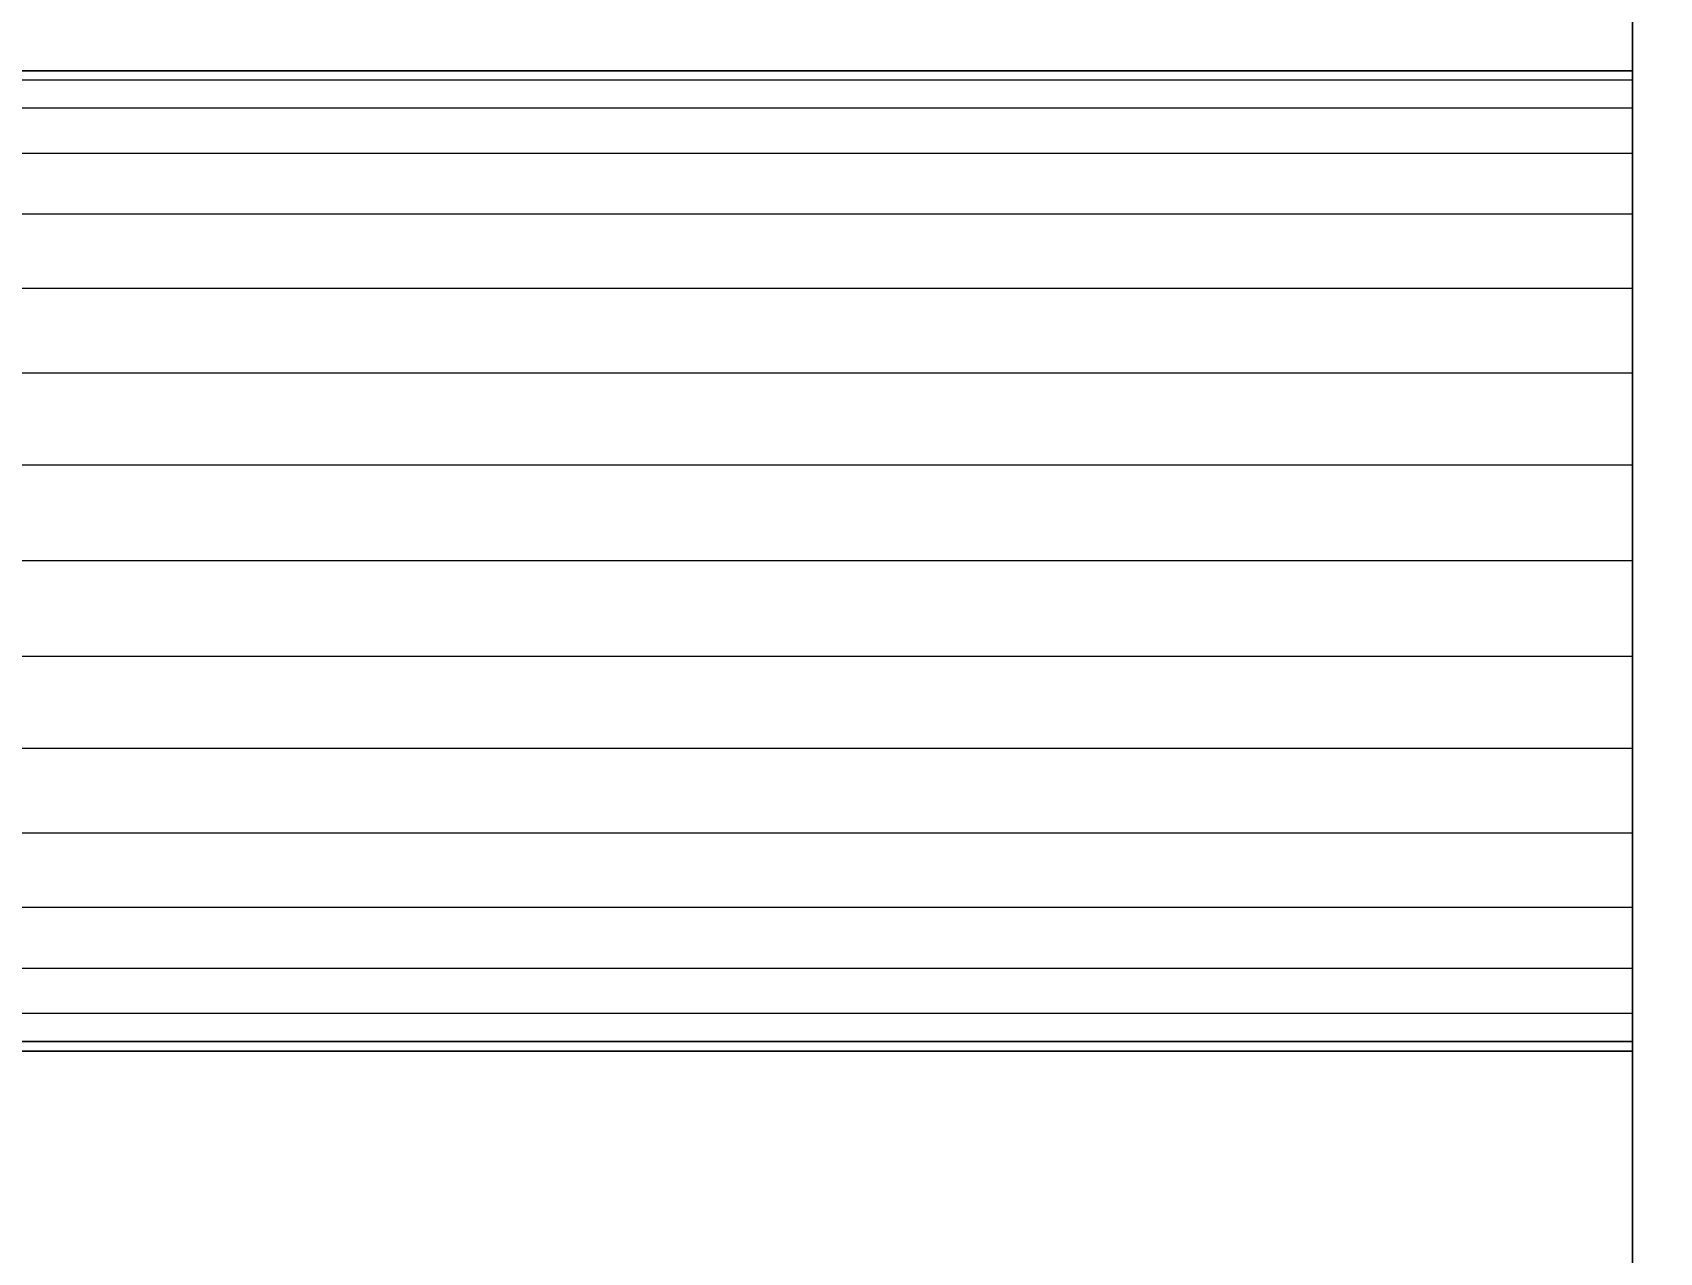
# Model space of a CAD drawing. Header units: millimetres. Extents: x -22443 to 8019, y 3751 to 17584.
# Drawn here: x -19272.19 to -19238.07, y 13765.42 to 13790.99 of the extents above; entities that cross this region are included whole.
import ezdxf

# ---------------------------------------------------------------- set-up
doc = ezdxf.new("R2010")
doc.units = ezdxf.units.MM
for name, color, linetype, lineweight in [('A-ANNO-DIMS', 211, 'Continuous', 9), ('A-ANNO-DIMS-50', 211, 'Continuous', 9), ('A-GENM', 13, 'Continuous', 18)]:
    doc.layers.add(name, color=color, linetype=linetype, lineweight=lineweight)
doc.styles.add('Arial', font='arial.ttf', dxfattribs={"height": 125})
doc.dimstyles.new('Diagonal_-_2_5mm_Arial', dxfattribs={"dimscale": 304.8, "dimtxt": 127.532425, "dimasz": 0.492126, "dimexe": 0.393701, "dimexo": 0.246063, "dimgap": 0.287073, "dimtad": 1, "dimdec": 0, "dimzin": 0, "dimdsep": 46, "dimtxsty": 'Arial', "dimblk1": 'OBLIQUE', "dimblk2": 'OBLIQUE', "dimsah": 1, "dimcen": 0.09, "dimdle": 0.393701, "dimazin": 0, "dimtfac": 1, "dimtdec": 4, "dimtix": 1, "dimtmove": 0, "dimatfit": 3, "dimfxl": 1, "dimtvp": 1, "dimtolj": 1, "dimtzin": 0, "dimarcsym": 2})

# ---------------------------------------------------------------- blocks, each defined once
blk = doc.blocks.new('Nevera autoservicio 1_34m - Nevera autoservicio 1_34m-502275-Level 1')
at = {"layer": 'A-GENM'}
for p, q in [((404.102, 673.31), (404.102, -581.966)), ((404.102, -581.966), (404.102, 673.31)), ((404.102, -581.966), (404.102, 673.31)), ((404.102, -581.966), (404.102, 673.31)), ((404.102, -540.148), (404.102, 501.905)), ((404.102, -379.832), (404.102, -406.552)), ((404.102, -396.275), (205.269, -396.275)), ((404.102, -396.275), (205.269, -396.275)), ((404.102, -396.275), (205.269, -396.275)), ((205.269, -396.275), (404.102, -396.275)), ((404.102, -396.275), (205.269, -396.275)), ((404.102, -396.275), (205.269, -396.275)), ((404.102, -396.275), (205.269, -396.275)), ((404.102, -396.275), (205.269, -396.275)), ((205.269, -396.275), (404.102, -396.275)), ((404.102, -396.275), (205.269, -396.275)), ((404.102, -396.275), (205.269, -396.275)), ((404.102, -396.275), (205.269, -396.275)), ((404.102, -396.456), (404.102, -396.275)), ((404.102, -396.275), (404.102, -396.472)), ((404.102, -396.472), (404.102, -396.275)), ((404.102, -396.373), (404.102, -396.275)), ((404.102, -396.472), (404.102, -396.275)), ((404.102, -396.275), (404.102, -396.472)), ((404.102, -396.472), (404.102, -396.275)), ((404.102, -396.275), (404.102, -396.472)), ((404.102, -396.373), (404.102, -396.275)), ((404.102, -396.275), (404.102, -396.472)), ((404.102, -396.373), (404.102, -396.275)), ((404.102, -396.275), (404.102, -396.472)), ((404.102, -396.472), (404.102, -396.275)), ((404.102, -396.275), (404.102, -396.456)), ((404.102, -396.373), (404.102, -396.275)), ((404.102, -396.373), (404.102, -396.275)), ((404.102, -396.373), (404.102, -396.275)), ((404.102, -396.472), (404.102, -396.275)), ((404.102, -396.472), (404.102, -396.275)), ((404.102, -396.472), (404.102, -396.275)), ((404.102, -396.472), (404.102, -396.275)), ((404.102, -396.472), (404.102, -396.275)), ((404.102, -396.275), (404.102, -396.472)), ((404.102, -396.275), (404.102, -396.472)), ((404.102, -396.373), (404.102, -396.472)), ((404.102, -396.472), (404.102, -396.373)), ((404.102, -396.373), (404.102, -396.472)), ((404.102, -396.472), (404.102, -396.373)), ((404.102, -396.472), (404.102, -396.373)), ((404.102, -396.472), (404.102, -396.373)), ((404.102, -396.472), (205.269, -396.472)), ((404.102, -396.472), (205.269, -396.472)), ((404.102, -396.472), (205.269, -396.472)), ((404.102, -396.472), (205.269, -396.472)), ((404.102, -396.472), (205.269, -396.472)), ((404.102, -396.472), (205.269, -396.472)), ((404.102, -396.472), (205.269, -396.472)), ((404.102, -396.472), (205.269, -396.472)), ((404.102, -396.472), (205.269, -396.472)), ((404.102, -396.472), (205.269, -396.472)), ((404.102, -396.472), (205.269, -396.472)), ((404.102, -396.472), (205.269, -396.472)), ((404.102, -396.472), (205.269, -396.472)), ((404.102, -396.472), (205.269, -396.472)), ((404.102, -396.472), (205.269, -396.472)), ((404.102, -396.472), (205.269, -396.472)), ((404.102, -396.472), (205.269, -396.472)), ((404.102, -396.472), (205.269, -396.472)), ((404.102, -396.472), (205.269, -396.472)), ((404.102, -396.472), (205.269, -396.472)), ((404.102, -396.472), (205.269, -396.472)), ((404.102, -396.472), (205.269, -396.472)), ((404.102, -396.472), (205.269, -396.472)), ((404.102, -396.472), (205.269, -396.472)), ((404.102, -396.472), (404.102, -396.456)), ((404.102, -396.456), (404.102, -396.472)), ((404.102, -397.057), (404.102, -396.472)), ((404.102, -396.472), (404.102, -397.057)), ((404.102, -397.057), (404.102, -396.472)), ((404.102, -396.472), (404.102, -397.057)), ((404.102, -397.057), (404.102, -396.472)), ((404.102, -396.472), (404.102, -397.057)), ((404.102, -397.057), (404.102, -396.472)), ((404.102, -396.472), (404.102, -397.057)), ((404.102, -397.057), (404.102, -396.472)), ((404.102, -396.472), (404.102, -397.057)), ((404.102, -397.057), (404.102, -396.472)), ((404.102, -396.472), (404.102, -397.057)), ((404.102, -397.057), (404.102, -396.472)), ((404.102, -397.057), (404.102, -396.472)), ((404.102, -397.057), (404.102, -396.472)), ((404.102, -397.057), (404.102, -396.472)), ((404.102, -397.057), (404.102, -396.472)), ((404.102, -397.057), (404.102, -396.472)), ((404.102, -397.057), (404.102, -396.472)), ((404.102, -397.057), (404.102, -396.472)), ((404.102, -397.057), (404.102, -396.472)), ((404.102, -397.057), (404.102, -396.472)), ((404.102, -397.057), (404.102, -396.472)), ((404.102, -397.057), (404.102, -396.472)), ((404.102, -397.057), (205.269, -397.057)), ((404.102, -397.057), (205.269, -397.057)), ((404.102, -397.057), (205.269, -397.057)), ((404.102, -397.057), (205.269, -397.057)), ((404.102, -397.057), (205.269, -397.057)), ((404.102, -397.057), (205.269, -397.057)), ((404.102, -397.057), (205.269, -397.057)), ((404.102, -397.057), (205.269, -397.057)), ((404.102, -397.057), (205.269, -397.057)), ((404.102, -397.057), (205.269, -397.057)), ((404.102, -397.057), (205.269, -397.057)), ((404.102, -397.057), (205.269, -397.057)), ((404.102, -397.057), (205.269, -397.057)), ((404.102, -397.057), (205.269, -397.057)), ((404.102, -397.057), (205.269, -397.057)), ((404.102, -397.057), (205.269, -397.057)), ((404.102, -397.057), (205.269, -397.057)), ((404.102, -397.057), (205.269, -397.057)), ((404.102, -397.057), (205.269, -397.057)), ((404.102, -397.057), (205.269, -397.057)), ((404.102, -397.057), (205.269, -397.057)), ((404.102, -397.057), (205.269, -397.057)), ((404.102, -397.057), (205.269, -397.057)), ((404.102, -397.057), (205.269, -397.057)), ((404.102, -398.007), (404.102, -397.057)), ((404.102, -397.057), (404.102, -398.007)), ((404.102, -398.007), (404.102, -397.057)), ((404.102, -397.057), (404.102, -398.007)), ((404.102, -398.007), (404.102, -397.057)), ((404.102, -397.057), (404.102, -398.007)), ((404.102, -398.007), (404.102, -397.057)), ((404.102, -397.057), (404.102, -398.007)), ((404.102, -398.007), (404.102, -397.057)), ((404.102, -397.057), (404.102, -398.007)), ((404.102, -398.007), (404.102, -397.057)), ((404.102, -397.057), (404.102, -398.007)), ((404.102, -398.007), (404.102, -397.057)), ((404.102, -398.007), (404.102, -397.057)), ((404.102, -398.007), (404.102, -397.057)), ((404.102, -398.007), (404.102, -397.057)), ((404.102, -398.007), (404.102, -397.057)), ((404.102, -398.007), (404.102, -397.057)), ((404.102, -398.007), (404.102, -397.057)), ((404.102, -398.007), (404.102, -397.057)), ((404.102, -398.007), (404.102, -397.057)), ((404.102, -398.007), (404.102, -397.057)), ((404.102, -398.007), (404.102, -397.057)), ((404.102, -398.007), (404.102, -397.057)), ((404.102, -398.007), (205.269, -398.007)), ((404.102, -398.007), (205.269, -398.007)), ((404.102, -398.007), (205.269, -398.007)), ((404.102, -398.007), (205.269, -398.007)), ((404.102, -398.007), (205.269, -398.007)), ((404.102, -398.007), (205.269, -398.007)), ((404.102, -398.007), (205.269, -398.007)), ((404.102, -398.007), (205.269, -398.007)), ((404.102, -398.007), (205.269, -398.007)), ((404.102, -398.007), (205.269, -398.007)), ((404.102, -398.007), (205.269, -398.007)), ((404.102, -398.007), (205.269, -398.007)), ((404.102, -398.007), (205.269, -398.007)), ((404.102, -398.007), (205.269, -398.007)), ((404.102, -398.007), (205.269, -398.007)), ((404.102, -398.007), (205.269, -398.007)), ((404.102, -398.007), (205.269, -398.007)), ((404.102, -398.007), (205.269, -398.007)), ((404.102, -398.007), (205.269, -398.007)), ((404.102, -398.007), (205.269, -398.007)), ((404.102, -398.007), (205.269, -398.007)), ((404.102, -398.007), (205.269, -398.007)), ((404.102, -398.007), (205.269, -398.007)), ((404.102, -398.007), (205.269, -398.007)), ((404.102, -399.285), (404.102, -398.007)), ((404.102, -398.007), (404.102, -399.285)), ((404.102, -399.285), (404.102, -398.007)), ((404.102, -398.007), (404.102, -399.285)), ((404.102, -399.285), (404.102, -398.007)), ((404.102, -398.007), (404.102, -399.285)), ((404.102, -399.285), (404.102, -398.007)), ((404.102, -398.007), (404.102, -399.285)), ((404.102, -399.285), (404.102, -398.007)), ((404.102, -398.007), (404.102, -399.285)), ((404.102, -399.285), (404.102, -398.007)), ((404.102, -398.007), (404.102, -399.285)), ((404.102, -399.285), (404.102, -398.007)), ((404.102, -399.285), (404.102, -398.007)), ((404.102, -399.285), (404.102, -398.007)), ((404.102, -399.285), (404.102, -398.007)), ((404.102, -399.285), (404.102, -398.007)), ((404.102, -399.285), (404.102, -398.007)), ((404.102, -399.285), (404.102, -398.007)), ((404.102, -399.285), (404.102, -398.007)), ((404.102, -399.285), (404.102, -398.007)), ((404.102, -399.285), (404.102, -398.007)), ((404.102, -399.285), (404.102, -398.007)), ((404.102, -399.285), (404.102, -398.007)), ((404.102, -399.285), (205.269, -399.285)), ((404.102, -399.285), (205.269, -399.285)), ((404.102, -399.285), (205.269, -399.285)), ((404.102, -399.285), (205.269, -399.285)), ((404.102, -399.285), (205.269, -399.285)), ((404.102, -399.285), (205.269, -399.285)), ((404.102, -399.285), (205.269, -399.285)), ((404.102, -399.285), (205.269, -399.285)), ((404.102, -399.285), (205.269, -399.285)), ((404.102, -399.285), (205.269, -399.285)), ((404.102, -399.285), (205.269, -399.285)), ((404.102, -399.285), (205.269, -399.285)), ((404.102, -399.285), (205.269, -399.285)), ((404.102, -399.285), (205.269, -399.285)), ((404.102, -399.285), (205.269, -399.285)), ((404.102, -399.285), (205.269, -399.285)), ((404.102, -399.285), (205.269, -399.285)), ((404.102, -399.285), (205.269, -399.285)), ((404.102, -399.285), (205.269, -399.285)), ((404.102, -399.285), (205.269, -399.285)), ((404.102, -399.285), (205.269, -399.285)), ((404.102, -399.285), (205.269, -399.285)), ((404.102, -399.285), (205.269, -399.285)), ((404.102, -399.285), (205.269, -399.285)), ((404.102, -400.842), (404.102, -399.285)), ((404.102, -399.285), (404.102, -400.842)), ((404.102, -400.842), (404.102, -399.285)), ((404.102, -399.285), (404.102, -400.842)), ((404.102, -400.842), (404.102, -399.285)), ((404.102, -399.285), (404.102, -400.842)), ((404.102, -400.842), (404.102, -399.285)), ((404.102, -399.285), (404.102, -400.842)), ((404.102, -400.842), (404.102, -399.285)), ((404.102, -399.285), (404.102, -400.842)), ((404.102, -400.842), (404.102, -399.285)), ((404.102, -399.285), (404.102, -400.842)), ((404.102, -400.842), (404.102, -399.285)), ((404.102, -400.842), (404.102, -399.285)), ((404.102, -400.842), (404.102, -399.285)), ((404.102, -400.842), (404.102, -399.285)), ((404.102, -400.842), (404.102, -399.285)), ((404.102, -400.842), (404.102, -399.285)), ((404.102, -400.842), (404.102, -399.285)), ((404.102, -400.842), (404.102, -399.285)), ((404.102, -400.842), (404.102, -399.285)), ((404.102, -400.842), (404.102, -399.285)), ((404.102, -400.842), (404.102, -399.285)), ((404.102, -400.842), (404.102, -399.285)), ((404.102, -400.842), (205.269, -400.842)), ((404.102, -400.842), (205.269, -400.842)), ((404.102, -400.842), (205.269, -400.842)), ((404.102, -400.842), (205.269, -400.842)), ((404.102, -400.842), (205.269, -400.842)), ((404.102, -400.842), (205.269, -400.842)), ((404.102, -400.842), (205.269, -400.842)), ((404.102, -400.842), (205.269, -400.842)), ((404.102, -400.842), (205.269, -400.842)), ((404.102, -400.842), (205.269, -400.842)), ((404.102, -400.842), (205.269, -400.842)), ((404.102, -400.842), (205.269, -400.842)), ((404.102, -400.842), (205.269, -400.842)), ((404.102, -400.842), (205.269, -400.842)), ((404.102, -400.842), (205.269, -400.842)), ((404.102, -400.842), (205.269, -400.842)), ((404.102, -400.842), (205.269, -400.842)), ((404.102, -400.842), (205.269, -400.842)), ((404.102, -400.842), (205.269, -400.842)), ((404.102, -400.842), (205.269, -400.842)), ((404.102, -400.842), (205.269, -400.842)), ((404.102, -400.842), (205.269, -400.842)), ((404.102, -400.842), (205.269, -400.842)), ((404.102, -400.842), (205.269, -400.842)), ((404.102, -402.619), (404.102, -400.842)), ((404.102, -400.842), (404.102, -402.619)), ((404.102, -402.619), (404.102, -400.842)), ((404.102, -400.842), (404.102, -402.619)), ((404.102, -402.619), (404.102, -400.842)), ((404.102, -400.842), (404.102, -402.619)), ((404.102, -402.619), (404.102, -400.842)), ((404.102, -400.842), (404.102, -402.619)), ((404.102, -402.619), (404.102, -400.842)), ((404.102, -400.842), (404.102, -402.619)), ((404.102, -402.619), (404.102, -400.842)), ((404.102, -400.842), (404.102, -402.619)), ((404.102, -402.619), (404.102, -400.842)), ((404.102, -402.619), (404.102, -400.842)), ((404.102, -402.619), (404.102, -400.842)), ((404.102, -402.619), (404.102, -400.842)), ((404.102, -402.619), (404.102, -400.842)), ((404.102, -402.619), (404.102, -400.842)), ((404.102, -402.619), (404.102, -400.842)), ((404.102, -402.619), (404.102, -400.842)), ((404.102, -402.619), (404.102, -400.842)), ((404.102, -402.619), (404.102, -400.842)), ((404.102, -400.842), (404.102, -402.619)), ((404.102, -402.619), (404.102, -400.842)), ((404.102, -402.619), (205.269, -402.619)), ((404.102, -402.619), (205.269, -402.619)), ((404.102, -402.619), (205.269, -402.619)), ((404.102, -402.619), (205.269, -402.619)), ((404.102, -402.619), (205.269, -402.619)), ((404.102, -402.619), (205.269, -402.619)), ((404.102, -402.619), (205.269, -402.619)), ((404.102, -402.619), (205.269, -402.619)), ((404.102, -402.619), (205.269, -402.619)), ((404.102, -402.619), (205.269, -402.619)), ((404.102, -402.619), (205.269, -402.619)), ((404.102, -402.619), (205.269, -402.619)), ((404.102, -402.619), (205.269, -402.619)), ((404.102, -402.619), (205.269, -402.619)), ((404.102, -402.619), (205.269, -402.619)), ((404.102, -402.619), (205.269, -402.619)), ((404.102, -402.619), (205.269, -402.619)), ((404.102, -402.619), (205.269, -402.619)), ((404.102, -402.619), (205.269, -402.619)), ((404.102, -402.619), (205.269, -402.619)), ((404.102, -402.619), (205.269, -402.619)), ((404.102, -402.619), (205.269, -402.619)), ((404.102, -402.619), (205.269, -402.619)), ((404.102, -402.619), (205.269, -402.619)), ((404.102, -404.546), (404.102, -402.619)), ((404.102, -402.619), (404.102, -404.546)), ((404.102, -404.546), (404.102, -402.619)), ((404.102, -402.619), (404.102, -404.546)), ((404.102, -404.546), (404.102, -402.619)), ((404.102, -402.619), (404.102, -404.546)), ((404.102, -404.546), (404.102, -402.619)), ((404.102, -402.619), (404.102, -404.546)), ((404.102, -404.546), (404.102, -402.619)), ((404.102, -402.619), (404.102, -404.546)), ((404.102, -404.546), (404.102, -402.619)), ((404.102, -402.619), (404.102, -404.546)), ((404.102, -404.546), (404.102, -402.619)), ((404.102, -404.546), (404.102, -402.619)), ((404.102, -404.546), (404.102, -402.619)), ((404.102, -404.546), (404.102, -402.619)), ((404.102, -404.546), (404.102, -402.619)), ((404.102, -404.546), (404.102, -402.619)), ((404.102, -404.546), (404.102, -402.619)), ((404.102, -404.546), (404.102, -402.619)), ((404.102, -404.546), (404.102, -402.619)), ((404.102, -404.546), (404.102, -402.619)), ((404.102, -402.619), (404.102, -404.546)), ((404.102, -402.619), (404.102, -404.546)), ((404.102, -404.546), (205.269, -404.546)), ((404.102, -404.546), (205.269, -404.546)), ((404.102, -404.546), (205.269, -404.546)), ((404.102, -404.546), (205.269, -404.546)), ((404.102, -404.546), (205.269, -404.546)), ((404.102, -404.546), (205.269, -404.546)), ((404.102, -404.546), (205.269, -404.546)), ((404.102, -404.546), (205.269, -404.546)), ((404.102, -404.546), (205.269, -404.546)), ((404.102, -404.546), (205.269, -404.546)), ((404.102, -404.546), (205.269, -404.546)), ((404.102, -404.546), (205.269, -404.546)), ((404.102, -404.546), (205.269, -404.546)), ((404.102, -404.546), (205.269, -404.546)), ((404.102, -404.546), (205.269, -404.546)), ((404.102, -404.546), (205.269, -404.546)), ((404.102, -404.546), (205.269, -404.546)), ((404.102, -404.546), (205.269, -404.546)), ((404.102, -404.546), (205.269, -404.546)), ((404.102, -404.546), (205.269, -404.546)), ((404.102, -404.546), (205.269, -404.546)), ((404.102, -404.546), (205.269, -404.546)), ((404.102, -404.546), (205.269, -404.546)), ((404.102, -404.546), (205.269, -404.546)), ((404.102, -406.552), (404.102, -404.546)), ((404.102, -404.546), (404.102, -406.552)), ((404.102, -406.552), (404.102, -404.546)), ((404.102, -404.546), (404.102, -406.552)), ((404.102, -406.552), (404.102, -404.546)), ((404.102, -404.546), (404.102, -406.552)), ((404.102, -406.552), (404.102, -404.546)), ((404.102, -404.546), (404.102, -406.552)), ((404.102, -406.552), (404.102, -404.546)), ((404.102, -404.546), (404.102, -406.552)), ((404.102, -406.552), (404.102, -404.546)), ((404.102, -404.546), (404.102, -406.552)), ((404.102, -406.552), (404.102, -404.546)), ((404.102, -406.552), (404.102, -404.546)), ((404.102, -406.552), (404.102, -404.546)), ((404.102, -406.552), (404.102, -404.546)), ((404.102, -406.552), (404.102, -404.546)), ((404.102, -406.552), (404.102, -404.546)), ((404.102, -406.552), (404.102, -404.546)), ((404.102, -406.552), (404.102, -404.546)), ((404.102, -406.552), (404.102, -404.546)), ((404.102, -406.552), (404.102, -404.546)), ((404.102, -406.552), (404.102, -404.546)), ((404.102, -406.552), (404.102, -404.546)), ((404.102, -406.552), (205.269, -406.552)), ((404.102, -406.552), (205.269, -406.552)), ((404.102, -406.552), (205.269, -406.552)), ((404.102, -406.552), (205.269, -406.552)), ((404.102, -406.552), (205.269, -406.552)), ((404.102, -406.552), (205.269, -406.552)), ((404.102, -406.552), (205.269, -406.552)), ((404.102, -406.552), (205.269, -406.552)), ((404.102, -406.552), (205.269, -406.552)), ((404.102, -406.552), (205.269, -406.552)), ((404.102, -406.552), (205.269, -406.552)), ((404.102, -406.552), (205.269, -406.552)), ((404.102, -406.552), (205.269, -406.552)), ((404.102, -406.552), (205.269, -406.552)), ((404.102, -406.552), (205.269, -406.552)), ((404.102, -406.552), (205.269, -406.552)), ((404.102, -406.552), (205.269, -406.552)), ((404.102, -406.552), (205.269, -406.552)), ((404.102, -406.552), (205.269, -406.552)), ((404.102, -406.552), (205.269, -406.552)), ((404.102, -406.552), (205.269, -406.552)), ((404.102, -406.552), (205.269, -406.552)), ((404.102, -406.552), (205.269, -406.552)), ((404.102, -406.552), (205.269, -406.552)), ((404.102, -408.556), (404.102, -406.552)), ((404.102, -406.552), (404.102, -408.556)), ((404.102, -408.556), (404.102, -406.552)), ((404.102, -406.552), (404.102, -408.556)), ((404.102, -408.556), (404.102, -406.552)), ((404.102, -406.552), (404.102, -408.556)), ((404.102, -408.556), (404.102, -406.552)), ((404.102, -406.552), (404.102, -408.556)), ((404.102, -408.556), (404.102, -406.552)), ((404.102, -406.552), (404.102, -408.556)), ((404.102, -408.556), (404.102, -406.552)), ((404.102, -406.552), (404.102, -408.556)), ((404.102, -433.271), (404.102, -406.552)), ((404.102, -406.552), (404.102, -408.556)), ((404.102, -406.552), (404.102, -408.556)), ((404.102, -406.552), (404.102, -408.556)), ((404.102, -406.552), (404.102, -408.556)), ((404.102, -406.552), (404.102, -408.556)), ((404.102, -406.552), (404.102, -408.556)), ((404.102, -406.552), (404.102, -408.556)), ((404.102, -406.552), (404.102, -408.556)), ((404.102, -406.552), (404.102, -408.556)), ((404.102, -406.552), (404.102, -408.556)), ((404.102, -408.556), (404.102, -406.552)), ((404.102, -408.556), (404.102, -406.552)), ((404.102, -408.556), (205.269, -408.556)), ((404.102, -408.556), (205.269, -408.556)), ((404.102, -408.556), (205.269, -408.556)), ((404.102, -408.556), (205.269, -408.556)), ((404.102, -408.556), (205.269, -408.556)), ((404.102, -408.556), (205.269, -408.556)), ((404.102, -408.556), (205.269, -408.556)), ((404.102, -408.556), (205.269, -408.556)), ((404.102, -408.556), (205.269, -408.556)), ((404.102, -408.556), (205.269, -408.556)), ((404.102, -408.556), (205.269, -408.556)), ((404.102, -408.556), (205.269, -408.556)), ((404.102, -408.556), (205.269, -408.556)), ((404.102, -408.556), (205.269, -408.556)), ((404.102, -408.556), (205.269, -408.556)), ((404.102, -408.556), (205.269, -408.556)), ((404.102, -408.556), (205.269, -408.556)), ((404.102, -408.556), (205.269, -408.556)), ((404.102, -408.556), (205.269, -408.556)), ((404.102, -408.556), (205.269, -408.556)), ((404.102, -408.556), (205.269, -408.556)), ((404.102, -408.556), (205.269, -408.556)), ((404.102, -408.556), (205.269, -408.556)), ((404.102, -408.556), (205.269, -408.556)), ((404.102, -410.484), (404.102, -408.556)), ((404.102, -408.556), (404.102, -410.484)), ((404.102, -410.484), (404.102, -408.556)), ((404.102, -408.556), (404.102, -410.484)), ((404.102, -410.484), (404.102, -408.556)), ((404.102, -408.556), (404.102, -410.484)), ((404.102, -410.484), (404.102, -408.556)), ((404.102, -408.556), (404.102, -410.484)), ((404.102, -410.484), (404.102, -408.556)), ((404.102, -408.556), (404.102, -410.484)), ((404.102, -410.484), (404.102, -408.556)), ((404.102, -408.556), (404.102, -410.484)), ((404.102, -408.556), (404.102, -410.484)), ((404.102, -408.556), (404.102, -410.484)), ((404.102, -408.556), (404.102, -410.484)), ((404.102, -408.556), (404.102, -410.484)), ((404.102, -408.556), (404.102, -410.484)), ((404.102, -408.556), (404.102, -410.484)), ((404.102, -408.556), (404.102, -410.484)), ((404.102, -408.556), (404.102, -410.484)), ((404.102, -408.556), (404.102, -410.484)), ((404.102, -408.556), (404.102, -410.484)), ((404.102, -410.484), (404.102, -408.556)), ((404.102, -410.484), (404.102, -408.556)), ((404.102, -410.484), (205.269, -410.484)), ((404.102, -410.484), (205.269, -410.484)), ((404.102, -410.484), (205.269, -410.484)), ((404.102, -410.484), (205.269, -410.484)), ((404.102, -410.484), (205.269, -410.484)), ((404.102, -410.484), (205.269, -410.484)), ((404.102, -410.484), (205.269, -410.484)), ((404.102, -410.484), (205.269, -410.484)), ((404.102, -410.484), (205.269, -410.484)), ((404.102, -410.484), (205.269, -410.484)), ((404.102, -410.484), (205.269, -410.484)), ((404.102, -410.484), (205.269, -410.484)), ((404.102, -410.484), (205.269, -410.484)), ((404.102, -410.484), (205.269, -410.484)), ((404.102, -410.484), (205.269, -410.484)), ((404.102, -410.484), (205.269, -410.484)), ((404.102, -410.484), (205.269, -410.484)), ((404.102, -410.484), (205.269, -410.484)), ((404.102, -410.484), (205.269, -410.484)), ((404.102, -410.484), (205.269, -410.484)), ((404.102, -410.484), (205.269, -410.484)), ((404.102, -410.484), (205.269, -410.484)), ((404.102, -410.484), (205.269, -410.484)), ((404.102, -410.484), (205.269, -410.484)), ((404.102, -412.261), (404.102, -410.484)), ((404.102, -410.484), (404.102, -412.261)), ((404.102, -412.261), (404.102, -410.484)), ((404.102, -410.484), (404.102, -412.261)), ((404.102, -412.261), (404.102, -410.484)), ((404.102, -410.484), (404.102, -412.261)), ((404.102, -412.261), (404.102, -410.484)), ((404.102, -410.484), (404.102, -412.261)), ((404.102, -412.261), (404.102, -410.484)), ((404.102, -410.484), (404.102, -412.261)), ((404.102, -412.261), (404.102, -410.484)), ((404.102, -410.484), (404.102, -412.261)), ((404.102, -410.484), (404.102, -412.261)), ((404.102, -410.484), (404.102, -412.261)), ((404.102, -410.484), (404.102, -412.261)), ((404.102, -410.484), (404.102, -412.261)), ((404.102, -410.484), (404.102, -412.261)), ((404.102, -410.484), (404.102, -412.261)), ((404.102, -410.484), (404.102, -412.261)), ((404.102, -410.484), (404.102, -412.261)), ((404.102, -410.484), (404.102, -412.261)), ((404.102, -410.484), (404.102, -412.261)), ((404.102, -412.261), (404.102, -410.484)), ((404.102, -410.484), (404.102, -412.261)), ((404.102, -412.261), (205.269, -412.261)), ((404.102, -412.261), (205.269, -412.261)), ((404.102, -412.261), (205.269, -412.261)), ((404.102, -412.261), (205.269, -412.261)), ((404.102, -412.261), (205.269, -412.261)), ((404.102, -412.261), (205.269, -412.261)), ((404.102, -412.261), (205.269, -412.261)), ((404.102, -412.261), (205.269, -412.261)), ((404.102, -412.261), (205.269, -412.261)), ((404.102, -412.261), (205.269, -412.261)), ((404.102, -412.261), (205.269, -412.261)), ((404.102, -412.261), (205.269, -412.261)), ((404.102, -412.261), (205.269, -412.261)), ((404.102, -412.261), (205.269, -412.261)), ((404.102, -412.261), (205.269, -412.261)), ((404.102, -412.261), (205.269, -412.261)), ((404.102, -412.261), (205.269, -412.261)), ((404.102, -412.261), (205.269, -412.261)), ((404.102, -412.261), (205.269, -412.261)), ((404.102, -412.261), (205.269, -412.261)), ((404.102, -412.261), (205.269, -412.261)), ((404.102, -412.261), (205.269, -412.261)), ((404.102, -412.261), (205.269, -412.261)), ((404.102, -412.261), (205.269, -412.261)), ((404.102, -413.818), (404.102, -412.261)), ((404.102, -412.261), (404.102, -413.818)), ((404.102, -413.818), (404.102, -412.261)), ((404.102, -412.261), (404.102, -413.818)), ((404.102, -413.818), (404.102, -412.261)), ((404.102, -412.261), (404.102, -413.818)), ((404.102, -413.818), (404.102, -412.261)), ((404.102, -412.261), (404.102, -413.818)), ((404.102, -413.818), (404.102, -412.261)), ((404.102, -412.261), (404.102, -413.818)), ((404.102, -413.818), (404.102, -412.261)), ((404.102, -412.261), (404.102, -413.818)), ((404.102, -412.261), (404.102, -413.818)), ((404.102, -412.261), (404.102, -413.818)), ((404.102, -412.261), (404.102, -413.818)), ((404.102, -412.261), (404.102, -413.818)), ((404.102, -412.261), (404.102, -413.818)), ((404.102, -412.261), (404.102, -413.818)), ((404.102, -412.261), (404.102, -413.818)), ((404.102, -412.261), (404.102, -413.818)), ((404.102, -412.261), (404.102, -413.818)), ((404.102, -412.261), (404.102, -413.818)), ((404.102, -412.261), (404.102, -413.818)), ((404.102, -412.261), (404.102, -413.818)), ((404.102, -413.818), (205.269, -413.818)), ((404.102, -413.818), (205.269, -413.818)), ((404.102, -413.818), (205.269, -413.818)), ((404.102, -413.818), (205.269, -413.818)), ((404.102, -413.818), (205.269, -413.818)), ((404.102, -413.818), (205.269, -413.818)), ((404.102, -413.818), (205.269, -413.818)), ((404.102, -413.818), (205.269, -413.818)), ((404.102, -413.818), (205.269, -413.818)), ((404.102, -413.818), (205.269, -413.818)), ((404.102, -413.818), (205.269, -413.818)), ((404.102, -413.818), (205.269, -413.818)), ((404.102, -413.818), (205.269, -413.818)), ((404.102, -413.818), (205.269, -413.818)), ((404.102, -413.818), (205.269, -413.818)), ((404.102, -413.818), (205.269, -413.818)), ((404.102, -413.818), (205.269, -413.818)), ((404.102, -413.818), (205.269, -413.818)), ((404.102, -413.818), (205.269, -413.818)), ((404.102, -413.818), (205.269, -413.818)), ((404.102, -413.818), (205.269, -413.818)), ((404.102, -413.818), (205.269, -413.818)), ((404.102, -413.818), (205.269, -413.818)), ((404.102, -413.818), (205.269, -413.818)), ((404.102, -415.096), (404.102, -413.818)), ((404.102, -413.818), (404.102, -415.096)), ((404.102, -415.096), (404.102, -413.818)), ((404.102, -413.818), (404.102, -415.096)), ((404.102, -415.096), (404.102, -413.818)), ((404.102, -413.818), (404.102, -415.096)), ((404.102, -415.096), (404.102, -413.818)), ((404.102, -413.818), (404.102, -415.096)), ((404.102, -415.096), (404.102, -413.818)), ((404.102, -413.818), (404.102, -415.096)), ((404.102, -415.096), (404.102, -413.818)), ((404.102, -413.818), (404.102, -415.096)), ((404.102, -413.818), (404.102, -415.096)), ((404.102, -413.818), (404.102, -415.096)), ((404.102, -413.818), (404.102, -415.096)), ((404.102, -413.818), (404.102, -415.096)), ((404.102, -413.818), (404.102, -415.096)), ((404.102, -413.818), (404.102, -415.096)), ((404.102, -413.818), (404.102, -415.096)), ((404.102, -413.818), (404.102, -415.096)), ((404.102, -413.818), (404.102, -415.096)), ((404.102, -413.818), (404.102, -415.096)), ((404.102, -413.818), (404.102, -415.096)), ((404.102, -413.818), (404.102, -415.096)), ((404.102, -415.096), (205.269, -415.096)), ((404.102, -415.096), (205.269, -415.096)), ((404.102, -415.096), (205.269, -415.096)), ((404.102, -415.096), (205.269, -415.096)), ((404.102, -415.096), (205.269, -415.096)), ((404.102, -415.096), (205.269, -415.096)), ((404.102, -415.096), (205.269, -415.096)), ((404.102, -415.096), (205.269, -415.096)), ((404.102, -415.096), (205.269, -415.096)), ((404.102, -415.096), (205.269, -415.096)), ((404.102, -415.096), (205.269, -415.096)), ((404.102, -415.096), (205.269, -415.096)), ((404.102, -415.096), (205.269, -415.096)), ((404.102, -415.096), (205.269, -415.096)), ((404.102, -415.096), (205.269, -415.096)), ((404.102, -415.096), (205.269, -415.096)), ((404.102, -415.096), (205.269, -415.096)), ((404.102, -415.096), (205.269, -415.096)), ((404.102, -415.096), (205.269, -415.096)), ((404.102, -415.096), (205.269, -415.096)), ((404.102, -415.096), (205.269, -415.096)), ((404.102, -415.096), (205.269, -415.096)), ((404.102, -415.096), (205.269, -415.096)), ((404.102, -415.096), (205.269, -415.096)), ((404.102, -416.045), (404.102, -415.096)), ((404.102, -415.096), (404.102, -416.045)), ((404.102, -416.045), (404.102, -415.096)), ((404.102, -415.096), (404.102, -416.045)), ((404.102, -416.045), (404.102, -415.096)), ((404.102, -415.096), (404.102, -416.045)), ((404.102, -416.045), (404.102, -415.096)), ((404.102, -415.096), (404.102, -416.045)), ((404.102, -416.045), (404.102, -415.096)), ((404.102, -415.096), (404.102, -416.045)), ((404.102, -416.045), (404.102, -415.096)), ((404.102, -415.096), (404.102, -416.045)), ((404.102, -415.096), (404.102, -416.045)), ((404.102, -415.096), (404.102, -416.045)), ((404.102, -415.096), (404.102, -416.045)), ((404.102, -415.096), (404.102, -416.045)), ((404.102, -415.096), (404.102, -416.045)), ((404.102, -415.096), (404.102, -416.045)), ((404.102, -415.096), (404.102, -416.045)), ((404.102, -415.096), (404.102, -416.045)), ((404.102, -415.096), (404.102, -416.045)), ((404.102, -415.096), (404.102, -416.045)), ((404.102, -415.096), (404.102, -416.045)), ((404.102, -415.096), (404.102, -416.045)), ((404.102, -416.045), (205.269, -416.045)), ((404.102, -416.045), (205.269, -416.045)), ((404.102, -416.045), (205.269, -416.045)), ((404.102, -416.045), (205.269, -416.045)), ((404.102, -416.045), (205.269, -416.045)), ((404.102, -416.045), (205.269, -416.045)), ((404.102, -416.045), (205.269, -416.045)), ((404.102, -416.045), (205.269, -416.045)), ((404.102, -416.045), (205.269, -416.045)), ((404.102, -416.045), (205.269, -416.045)), ((404.102, -416.045), (205.269, -416.045)), ((404.102, -416.045), (205.269, -416.045)), ((404.102, -416.045), (205.269, -416.045)), ((404.102, -416.045), (205.269, -416.045)), ((404.102, -416.045), (205.269, -416.045)), ((404.102, -416.045), (205.269, -416.045)), ((404.102, -416.045), (205.269, -416.045)), ((404.102, -416.045), (205.269, -416.045)), ((404.102, -416.045), (205.269, -416.045)), ((404.102, -416.045), (205.269, -416.045)), ((404.102, -416.045), (205.269, -416.045)), ((404.102, -416.045), (205.269, -416.045)), ((404.102, -416.045), (205.269, -416.045)), ((404.102, -416.045), (205.269, -416.045)), ((404.102, -416.631), (404.102, -416.045)), ((404.102, -416.045), (404.102, -416.631)), ((404.102, -416.631), (404.102, -416.045)), ((404.102, -416.045), (404.102, -416.631)), ((404.102, -416.631), (404.102, -416.045)), ((404.102, -416.045), (404.102, -416.631)), ((404.102, -416.631), (404.102, -416.045)), ((404.102, -416.045), (404.102, -416.631)), ((404.102, -416.631), (404.102, -416.045)), ((404.102, -416.045), (404.102, -416.631)), ((404.102, -416.631), (404.102, -416.045)), ((404.102, -416.045), (404.102, -416.631)), ((404.102, -416.045), (404.102, -416.631)), ((404.102, -416.045), (404.102, -416.631)), ((404.102, -416.045), (404.102, -416.631)), ((404.102, -416.045), (404.102, -416.631)), ((404.102, -416.045), (404.102, -416.631)), ((404.102, -416.045), (404.102, -416.631)), ((404.102, -416.045), (404.102, -416.631)), ((404.102, -416.045), (404.102, -416.631)), ((404.102, -416.045), (404.102, -416.631)), ((404.102, -416.045), (404.102, -416.631)), ((404.102, -416.045), (404.102, -416.631)), ((404.102, -416.045), (404.102, -416.631)), ((404.102, -416.631), (205.269, -416.631)), ((404.102, -416.631), (205.269, -416.631)), ((404.102, -416.631), (205.269, -416.631)), ((404.102, -416.631), (205.269, -416.631)), ((404.102, -416.631), (205.269, -416.631)), ((404.102, -416.631), (205.269, -416.631)), ((205.269, -416.631), (404.102, -416.631)), ((404.102, -416.631), (205.269, -416.631)), ((404.102, -416.631), (205.269, -416.631)), ((404.102, -416.631), (205.269, -416.631)), ((404.102, -416.631), (205.269, -416.631)), ((404.102, -416.631), (205.269, -416.631)), ((404.102, -416.631), (205.269, -416.631)), ((404.102, -416.631), (205.269, -416.631)), ((205.269, -416.631), (404.102, -416.631)), ((404.102, -416.631), (205.269, -416.631)), ((404.102, -416.631), (205.269, -416.631)), ((404.102, -416.631), (205.269, -416.631)), ((404.102, -416.631), (205.269, -416.631)), ((404.102, -416.631), (205.269, -416.631)), ((404.102, -416.631), (205.269, -416.631)), ((404.102, -416.631), (205.269, -416.631)), ((404.102, -416.631), (205.269, -416.631)), ((404.102, -416.631), (205.269, -416.631)), ((404.102, -416.828), (205.269, -416.828)), ((404.102, -416.828), (205.269, -416.828)), ((404.102, -416.828), (205.269, -416.828)), ((404.102, -416.828), (205.269, -416.828)), ((404.102, -416.828), (205.269, -416.828)), ((205.269, -416.828), (404.102, -416.828)), ((404.102, -416.828), (205.269, -416.828)), ((404.102, -416.828), (205.269, -416.828)), ((404.102, -416.828), (205.269, -416.828)), ((205.269, -416.828), (404.102, -416.828)), ((404.102, -416.828), (205.269, -416.828)), ((404.102, -416.828), (205.269, -416.828)), ((404.102, -416.647), (404.102, -416.631)), ((404.102, -416.631), (404.102, -416.828)), ((404.102, -416.828), (404.102, -416.631)), ((404.102, -416.729), (404.102, -416.631)), ((404.102, -416.828), (404.102, -416.631)), ((404.102, -416.631), (404.102, -416.729)), ((404.102, -416.828), (404.102, -416.631)), ((404.102, -416.729), (404.102, -416.631)), ((404.102, -416.828), (404.102, -416.631)), ((404.102, -416.631), (404.102, -416.729)), ((404.102, -416.828), (404.102, -416.631)), ((404.102, -416.631), (404.102, -416.729)), ((404.102, -416.631), (404.102, -416.828)), ((404.102, -416.647), (404.102, -416.631)), ((404.102, -416.631), (404.102, -416.729)), ((404.102, -416.631), (404.102, -416.729)), ((404.102, -416.631), (404.102, -416.729)), ((404.102, -416.631), (404.102, -416.729)), ((404.102, -416.631), (404.102, -416.729)), ((404.102, -416.631), (404.102, -416.828)), ((404.102, -416.631), (404.102, -416.828)), ((404.102, -416.631), (404.102, -416.828)), ((404.102, -416.631), (404.102, -416.828)), ((404.102, -416.631), (404.102, -416.828)), ((404.102, -416.647), (404.102, -416.828)), ((404.102, -416.828), (404.102, -416.647)), ((404.102, -416.729), (404.102, -416.828)), ((404.102, -416.729), (404.102, -416.828)), ((404.102, -416.729), (404.102, -416.828)), ((404.102, -416.729), (404.102, -416.828)), ((404.102, -416.729), (404.102, -416.828)), ((404.102, -416.729), (404.102, -416.828)), ((404.102, -416.729), (404.102, -416.828)), ((404.102, -416.729), (404.102, -416.828)), ((404.102, -416.729), (404.102, -416.828)), ((404.102, -416.729), (404.102, -416.828))]:
    blk.add_line(p, q, dxfattribs=at)
blk = doc.blocks.new('DIMBLOCK4-Level 1')
at = {"layer": 'A-ANNO-DIMS-50'}
for p, q in [((-22191.521, 15666.468), (-22191.521, 7546.468)), ((-22191.521, 15546.468), (-22311.521, 15546.468)), ((-22191.521, 15546.468), (-11329.566, 15546.468)), ((-22191.521, 7666.468), (-22311.521, 7666.468)), ((-22191.521, 7666.468), (-20582.646, 7666.468))]:
    blk.add_line(p, q, dxfattribs=at)
at = {"layer": 'A-ANNO-DIMS-50', "lineweight": 35}
for p, q in [((-22191.521, 15546.468), (-22266.521, 15621.468)), ((-22191.521, 15546.468), (-22116.521, 15471.468)), ((-22191.521, 7666.468), (-22266.521, 7741.468)), ((-22191.521, 7666.468), (-22116.521, 7591.468))]:
    blk.add_line(p, q, dxfattribs=at)
at = {"layer": 'A-ANNO-DIMS-50', "color": 0, "insert": (-22441.3, 11414.188), "char_height": 125, "width": 461.47117, "attachment_point": 1, "rotation": 90, "line_spacing_factor": 0.941778, "style": 'Arial'}
blk.add_mtext('7880', dxfattribs=at)
blk = doc.blocks.new('_Oblique')
at = {"color": 0, "linetype": 'ByBlock', "lineweight": -2}
blk.add_line((-0.5, -0.5), (0.5, 0.5), dxfattribs=at)

msp = doc.modelspace()

# ---------------------------------------------------------------- block references
at = {"layer": 'A-GENM'}
msp.add_blockref('Nevera autoservicio 1_34m - Nevera autoservicio 1_34m-502275-Level 1', (-19642.743, 14186.468), dxfattribs=at)

# ---------------------------------------------------------------- dimensions: what is measured, and where the dimension line sits
at = {"layer": 'A-ANNO-DIMS'}
dim = msp.add_linear_dim(base=(-22191.521, 7666.468), p1=(-11254.566, 15546.468), p2=(-20507.646, 7666.468), angle=90, dimstyle='Diagonal_-_2_5mm_Arial', override={"dimpost": '<>', "dimfxl": 12153.760552}, dxfattribs=at)
dim.commit()
dim.dimension.update_dxf_attribs({"geometry": 'DIMBLOCK4-Level 1', "text_midpoint": (-22342.843, 11606.468)})

doc.saveas('drawing.dxf')
